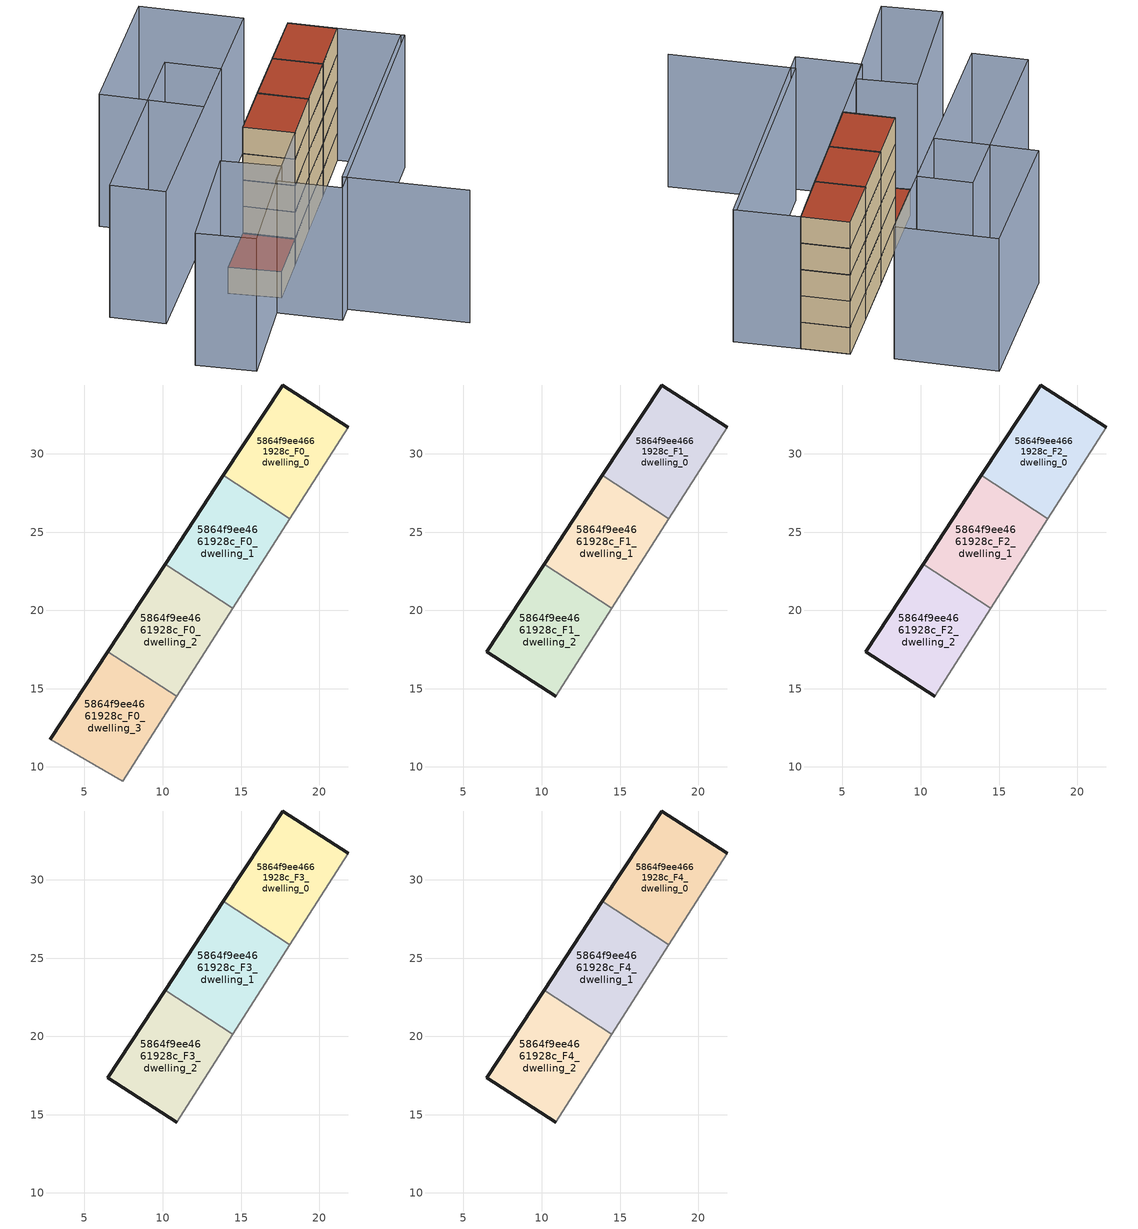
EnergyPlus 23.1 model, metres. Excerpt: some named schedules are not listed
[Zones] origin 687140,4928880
5864f9ee4661928c_F0_dwelling_0
 floor ground (EU_floor_Construction): 18.12,25.86 21.83,31.69 17.67,34.4 13.88,28.62 z0
 wall outside (EU_wall_Construction): 13.88,28.62 17.67,34.4 21.83,31.69 z0:3
 wall adiabatic (EU_wall_Construction): 21.83,31.69 18.12,25.86 z0:3
 wall to 5864f9ee4661928c_F0_dwelling_1 (EU_wall_Construction): 18.12,25.86 13.88,28.62 z0:3
5864f9ee4661928c_F0_dwelling_1
 floor ground (EU_floor_Construction): 14.48,20.14 18.12,25.86 13.88,28.62 10.16,22.95 z0
 wall outside (EU_wall_Construction): 10.16,22.95 13.88,28.62 z0:3
 wall adiabatic (EU_wall_Construction): 18.12,25.86 14.48,20.14 z0:3
 wall to 5864f9ee4661928c_F0_dwelling_2 (EU_wall_Construction): 14.48,20.14 10.16,22.95 z0:3
5864f9ee4661928c_F0_dwelling_2
 floor ground (EU_floor_Construction): 10.9,14.52 14.48,20.14 10.16,22.95 6.5,17.37 z0
 wall outside (EU_wall_Construction): 6.5,17.37 10.16,22.95 z0:3
 wall adiabatic (EU_wall_Construction): 14.48,20.14 10.9,14.52 z0:3
 wall to 5864f9ee4661928c_F0_dwelling_3 (EU_wall_Construction): 10.9,14.52 6.5,17.37 z0:3
5864f9ee4661928c_F0_dwelling_3
 floor ground (EU_floor_Construction): 7.44,9.1 10.9,14.52 6.5,17.37 2.83,11.77 z0
 wall outside (EU_wall_Construction): 2.83,11.77 6.5,17.37 z0:3
 wall adiabatic (EU_wall_Construction): 10.9,14.52 7.44,9.1 2.83,11.77 z0:3
 roof outside (EU_roof_Construction): 10.9,14.52 7.44,9.1 2.83,11.77 6.5,17.37 z3
5864f9ee4661928c_F1_dwelling_0
 floor to 5864f9ee4661928c_F0_dwelling_0 (EU_floor_Construction): 18.12,25.86 21.83,31.69 17.67,34.4 13.88,28.62 z3
 wall outside (EU_wall_Construction): 13.88,28.62 17.67,34.4 21.83,31.69 z3:6
 wall adiabatic (EU_wall_Construction): 21.83,31.69 18.12,25.86 z3:6
 wall to 5864f9ee4661928c_F1_dwelling_1 (EU_wall_Construction): 18.12,25.86 13.88,28.62 z3:6
5864f9ee4661928c_F1_dwelling_1
 floor to 5864f9ee4661928c_F0_dwelling_1 (EU_floor_Construction): 14.48,20.14 18.12,25.86 13.88,28.62 10.16,22.95 z3
 wall outside (EU_wall_Construction): 10.16,22.95 13.88,28.62 z3:6
 wall adiabatic (EU_wall_Construction): 18.12,25.86 14.48,20.14 z3:6
 wall to 5864f9ee4661928c_F1_dwelling_2 (EU_wall_Construction): 14.48,20.14 10.16,22.95 z3:6
5864f9ee4661928c_F1_dwelling_2
 floor to 5864f9ee4661928c_F0_dwelling_2 (EU_floor_Construction): 10.9,14.52 14.48,20.14 10.16,22.95 6.5,17.37 z3
 wall outside (EU_wall_Construction): 10.9,14.52 6.5,17.37 10.16,22.95 z3:6
 wall adiabatic (EU_wall_Construction): 14.48,20.14 10.9,14.52 z3:6
5864f9ee4661928c_F2_dwelling_0
 floor to 5864f9ee4661928c_F1_dwelling_0 (EU_floor_Construction): 18.12,25.86 21.83,31.69 17.67,34.4 13.88,28.62 z6
 wall outside (EU_wall_Construction): 13.88,28.62 17.67,34.4 21.83,31.69 z6:9
 wall adiabatic (EU_wall_Construction): 21.83,31.69 18.12,25.86 z6:9
 wall to 5864f9ee4661928c_F2_dwelling_1 (EU_wall_Construction): 18.12,25.86 13.88,28.62 z6:9
5864f9ee4661928c_F2_dwelling_1
 floor to 5864f9ee4661928c_F1_dwelling_1 (EU_floor_Construction): 14.48,20.14 18.12,25.86 13.88,28.62 10.16,22.95 z6
 wall outside (EU_wall_Construction): 10.16,22.95 13.88,28.62 z6:9
 wall adiabatic (EU_wall_Construction): 18.12,25.86 14.48,20.14 z6:9
 wall to 5864f9ee4661928c_F2_dwelling_2 (EU_wall_Construction): 14.48,20.14 10.16,22.95 z6:9
5864f9ee4661928c_F2_dwelling_2
 floor to 5864f9ee4661928c_F1_dwelling_2 (EU_floor_Construction): 10.9,14.52 14.48,20.14 10.16,22.95 6.5,17.37 z6
 wall outside (EU_wall_Construction): 10.9,14.52 6.5,17.37 10.16,22.95 z6:9
 wall adiabatic (EU_wall_Construction): 14.48,20.14 10.9,14.52 z6:9
5864f9ee4661928c_F3_dwelling_0
 floor to 5864f9ee4661928c_F2_dwelling_0 (EU_floor_Construction): 18.12,25.86 21.83,31.69 17.67,34.4 13.88,28.62 z9
 wall outside (EU_wall_Construction): 13.88,28.62 17.67,34.4 21.83,31.69 z9:12
 wall adiabatic (EU_wall_Construction): 21.83,31.69 18.12,25.86 z9:12
 wall to 5864f9ee4661928c_F3_dwelling_1 (EU_wall_Construction): 18.12,25.86 13.88,28.62 z9:12
5864f9ee4661928c_F3_dwelling_1
 floor to 5864f9ee4661928c_F2_dwelling_1 (EU_floor_Construction): 14.48,20.14 18.12,25.86 13.88,28.62 10.16,22.95 z9
 wall outside (EU_wall_Construction): 10.16,22.95 13.88,28.62 z9:12
 wall adiabatic (EU_wall_Construction): 18.12,25.86 14.48,20.14 z9:12
 wall to 5864f9ee4661928c_F3_dwelling_2 (EU_wall_Construction): 14.48,20.14 10.16,22.95 z9:12
5864f9ee4661928c_F3_dwelling_2
 floor to 5864f9ee4661928c_F2_dwelling_2 (EU_floor_Construction): 10.9,14.52 14.48,20.14 10.16,22.95 6.5,17.37 z9
 wall outside (EU_wall_Construction): 10.9,14.52 6.5,17.37 10.16,22.95 z9:12
 wall adiabatic (EU_wall_Construction): 14.48,20.14 10.9,14.52 z9:12
5864f9ee4661928c_F4_dwelling_0
 floor to 5864f9ee4661928c_F3_dwelling_0 (EU_floor_Construction): 18.12,25.86 21.83,31.69 17.67,34.4 13.88,28.62 z12
 wall outside (EU_wall_Construction): 13.88,28.62 17.67,34.4 21.83,31.69 z12:15
 wall adiabatic (EU_wall_Construction): 21.83,31.69 18.12,25.86 z12:15
 wall to 5864f9ee4661928c_F4_dwelling_1 (EU_wall_Construction): 18.12,25.86 13.88,28.62 z12:15
 roof outside (EU_roof_Construction): 21.83,31.69 18.12,25.86 13.88,28.62 17.67,34.4 z15
5864f9ee4661928c_F4_dwelling_1
 floor to 5864f9ee4661928c_F3_dwelling_1 (EU_floor_Construction): 14.48,20.14 18.12,25.86 13.88,28.62 10.16,22.95 z12
 wall outside (EU_wall_Construction): 10.16,22.95 13.88,28.62 z12:15
 wall adiabatic (EU_wall_Construction): 18.12,25.86 14.48,20.14 z12:15
 wall to 5864f9ee4661928c_F4_dwelling_2 (EU_wall_Construction): 14.48,20.14 10.16,22.95 z12:15
 roof outside (EU_roof_Construction): 18.12,25.86 14.48,20.14 10.16,22.95 13.88,28.62 z15
5864f9ee4661928c_F4_dwelling_2
 floor to 5864f9ee4661928c_F3_dwelling_2 (EU_floor_Construction): 10.9,14.52 14.48,20.14 10.16,22.95 6.5,17.37 z12
 wall outside (EU_wall_Construction): 10.9,14.52 6.5,17.37 10.16,22.95 z12:15
 wall adiabatic (EU_wall_Construction): 14.48,20.14 10.9,14.52 z12:15
 roof outside (EU_roof_Construction): 14.48,20.14 10.9,14.52 6.5,17.37 10.16,22.95 z15
shading: 22.92,-1.73 12.27,5.13 / 12.27,5.13 27.15,28.24 / 5.9,6.68 21.83,31.69 / 21.83,31.69 27.47,28.1 / 27.47,28.1 11.54,3.09 / 11.54,3.09 5.9,6.68 / 13.96,36.69 4.39,22.37 / 4.39,22.37 -4.32,28.19 / -4.32,28.19 5.25,42.51 / 5.25,42.51 13.96,36.69 / 7.44,9.1 0.26,-2.99 / 0.26,-2.99 -4.97,0.12 / -4.97,0.12 2.22,12.21 / 2.22,12.21 7.44,9.1 / 8.48,28.49 -4.84,8.53 / -4.84,8.53 -9.5,11.64 / -9.5,11.64 3.82,31.6 / 3.82,31.6 8.48,28.49 z0:15
[Building]
EU S2 Campaign: North Axis=0; Terrain=City; Solar Distribution=FullExterior
[Site:Location]
Bologna: Latitude=44.5; Longitude=11.25; Time Zone=1; Elevation=37
[SizingPeriod:WeatherFileDays]
AnnualSizingPeriod: Begin Month=1; Begin Day of Month=1; End Month=12; End Day of Month=31; Day of Week for Start Day=Monday; Use Weather File Daylight Saving Period=No; Use Weather File Rain and Snow Indicators=No
[MATERIAL]
EU_InternalMass_Material: Roughness=MediumRough; Thickness=0.1; Conductivity=1; Density=1800; Specific Heat=900; Thermal Absorptance=0.9; Solar Absorptance=0.7; Visible Absorptance=0.7
[MATERIAL:NOMASS] Roughness=MediumRough; Thermal Absorptance=0.9; Solar Absorptance=0.7; Visible Absorptance=0.7
Name | Thermal Resistance
EU_wall_NoMass | 0.905828
EU_roof_NoMass | 0.37593
EU_floor_NoMass | 0.67114
[CONSTRUCTION]
EU_wall_Construction: EU_wall_NoMass
EU_roof_Construction: EU_roof_NoMass
EU_floor_Construction: EU_floor_NoMass
EU_InternalMass_Construction: EU_InternalMass_Material
[ZONE] Type=1; Multiplier=1; Ceiling Height=autocalculate; Floor Area=autocalculate; Part of Total Floor Area=Yes
Name | Volume
5864f9ee4661928c_F0_dwelling_0 | 103.966
5864f9ee4661928c_F1_dwelling_0; 5864f9ee4661928c_F2_dwelling_0; 5864f9ee4661928c_F3_dwelling_0; 5864f9ee4661928c_F4_dwelling_0 | 103.967
5864f9ee4661928c_F0_dwelling_1 | 103.988
5864f9ee4661928c_F1_dwelling_1; 5864f9ee4661928c_F2_dwelling_1; 5864f9ee4661928c_F3_dwelling_1; 5864f9ee4661928c_F4_dwelling_1 | 103.986
5864f9ee4661928c_F0_dwelling_2; 5864f9ee4661928c_F1_dwelling_2; 5864f9ee4661928c_F2_dwelling_2; 5864f9ee4661928c_F3_dwelling_2; 5864f9ee4661928c_F4_dwelling_2 | 103.97
5864f9ee4661928c_F0_dwelling_3 | 103.974
[INTERNALMASS] Construction=EU_InternalMass_Construction
Name | Zone or ZoneList | Surface Area
5864f9ee4661928c_F0_dwelling_0_EU_InternalMass | 5864f9ee4661928c_F0_dwelling_0 | 34.6557
5864f9ee4661928c_F0_dwelling_1_EU_InternalMass | 5864f9ee4661928c_F0_dwelling_1 | 34.6622
5864f9ee4661928c_F0_dwelling_2_EU_InternalMass | 5864f9ee4661928c_F0_dwelling_2 | 34.6566
5864f9ee4661928c_F0_dwelling_3_EU_InternalMass | 5864f9ee4661928c_F0_dwelling_3 | 34.6577
5864f9ee4661928c_F1_dwelling_0_EU_InternalMass | 5864f9ee4661928c_F1_dwelling_0 | 46.2104
5864f9ee4661928c_F1_dwelling_1_EU_InternalMass | 5864f9ee4661928c_F1_dwelling_1 | 46.216
5864f9ee4661928c_F1_dwelling_2_EU_InternalMass | 5864f9ee4661928c_F1_dwelling_2 | 46.2156
5864f9ee4661928c_F2_dwelling_0_EU_InternalMass | 5864f9ee4661928c_F2_dwelling_0 | 46.2104
5864f9ee4661928c_F2_dwelling_1_EU_InternalMass | 5864f9ee4661928c_F2_dwelling_1 | 46.216
5864f9ee4661928c_F2_dwelling_2_EU_InternalMass | 5864f9ee4661928c_F2_dwelling_2 | 46.2156
5864f9ee4661928c_F3_dwelling_0_EU_InternalMass | 5864f9ee4661928c_F3_dwelling_0 | 46.2104
5864f9ee4661928c_F3_dwelling_1_EU_InternalMass | 5864f9ee4661928c_F3_dwelling_1 | 46.216
5864f9ee4661928c_F3_dwelling_2_EU_InternalMass | 5864f9ee4661928c_F3_dwelling_2 | 46.2156
5864f9ee4661928c_F4_dwelling_0_EU_InternalMass | 5864f9ee4661928c_F4_dwelling_0 | 46.2104
5864f9ee4661928c_F4_dwelling_1_EU_InternalMass | 5864f9ee4661928c_F4_dwelling_1 | 46.216
5864f9ee4661928c_F4_dwelling_2_EU_InternalMass | 5864f9ee4661928c_F4_dwelling_2 | 46.2156
[OTHEREQUIPMENT] Fuel Type=Electricity; Design Level Calculation Method=Watts/Area; Power per Zone Floor Area=1; Fraction Latent=0; Fraction Radiant=0; Fraction Lost=0; Carbon Dioxide Generation Rate=0; EndUse Subcategory=EU_Step8_InternalGains
Name | Zone or ZoneList or Space or SpaceList | Schedule
EU_Step8_InternalGain_5864f9ee4661928c_F0_dwelling_0_f000 | 5864f9ee4661928c_F0_dwelling_0 | EU_Step8_GainSchedule_5864f9ee4661928c_F0_dwelling_0_f000
EU_Step8_InternalGain_5864f9ee4661928c_F0_dwelling_1_f000 | 5864f9ee4661928c_F0_dwelling_1 | EU_Step8_GainSchedule_5864f9ee4661928c_F0_dwelling_1_f000
EU_Step8_InternalGain_5864f9ee4661928c_F0_dwelling_2_f000 | 5864f9ee4661928c_F0_dwelling_2 | EU_Step8_GainSchedule_5864f9ee4661928c_F0_dwelling_2_f000
EU_Step8_InternalGain_5864f9ee4661928c_F0_dwelling_3_f000 | 5864f9ee4661928c_F0_dwelling_3 | EU_Step8_GainSchedule_5864f9ee4661928c_F0_dwelling_3_f000
EU_Step8_InternalGain_5864f9ee4661928c_F1_dwelling_0_f000 | 5864f9ee4661928c_F1_dwelling_0 | EU_Step8_GainSchedule_5864f9ee4661928c_F1_dwelling_0_f000
EU_Step8_InternalGain_5864f9ee4661928c_F1_dwelling_1_f000 | 5864f9ee4661928c_F1_dwelling_1 | EU_Step8_GainSchedule_5864f9ee4661928c_F1_dwelling_1_f000
EU_Step8_InternalGain_5864f9ee4661928c_F1_dwelling_2_f000 | 5864f9ee4661928c_F1_dwelling_2 | EU_Step8_GainSchedule_5864f9ee4661928c_F1_dwelling_2_f000
EU_Step8_InternalGain_5864f9ee4661928c_F2_dwelling_0_f000 | 5864f9ee4661928c_F2_dwelling_0 | EU_Step8_GainSchedule_5864f9ee4661928c_F2_dwelling_0_f000
EU_Step8_InternalGain_5864f9ee4661928c_F2_dwelling_1_f000 | 5864f9ee4661928c_F2_dwelling_1 | EU_Step8_GainSchedule_5864f9ee4661928c_F2_dwelling_1_f000
EU_Step8_InternalGain_5864f9ee4661928c_F2_dwelling_2_f000 | 5864f9ee4661928c_F2_dwelling_2 | EU_Step8_GainSchedule_5864f9ee4661928c_F2_dwelling_2_f000
EU_Step8_InternalGain_5864f9ee4661928c_F3_dwelling_0_f000 | 5864f9ee4661928c_F3_dwelling_0 | EU_Step8_GainSchedule_5864f9ee4661928c_F3_dwelling_0_f000
EU_Step8_InternalGain_5864f9ee4661928c_F3_dwelling_1_f000 | 5864f9ee4661928c_F3_dwelling_1 | EU_Step8_GainSchedule_5864f9ee4661928c_F3_dwelling_1_f000
EU_Step8_InternalGain_5864f9ee4661928c_F3_dwelling_2_f000 | 5864f9ee4661928c_F3_dwelling_2 | EU_Step8_GainSchedule_5864f9ee4661928c_F3_dwelling_2_f000
EU_Step8_InternalGain_5864f9ee4661928c_F4_dwelling_0_f000 | 5864f9ee4661928c_F4_dwelling_0 | EU_Step8_GainSchedule_5864f9ee4661928c_F4_dwelling_0_f000
EU_Step8_InternalGain_5864f9ee4661928c_F4_dwelling_1_f000 | 5864f9ee4661928c_F4_dwelling_1 | EU_Step8_GainSchedule_5864f9ee4661928c_F4_dwelling_1_f000
EU_Step8_InternalGain_5864f9ee4661928c_F4_dwelling_2_f000 | 5864f9ee4661928c_F4_dwelling_2 | EU_Step8_GainSchedule_5864f9ee4661928c_F4_dwelling_2_f000
[ZONEVENTILATION:DESIGNFLOWRATE] Schedule=EU_AlwaysOn; Design Flow Rate Calculation Method=AirChanges/Hour; Air Changes per Hour=0.73129; Ventilation Type=Natural; Fan Pressure Rise=0; Fan Total Efficiency=1; Constant Term Coefficient=1; Temperature Term Coefficient=0; Velocity Term Coefficient=0; Velocity Squared Term Coefficient=0; Minimum Indoor Temperature=-100; Maximum Indoor Temperature=100; Delta Temperature=-100; Minimum Outdoor Temperature=-100; Maximum Outdoor Temperature=100; Maximum Wind Speed=40
Name | Zone or ZoneList or Space or SpaceList
EU_ConstantAir_5864f9ee4661928c_F0_dwelling_0 | 5864f9ee4661928c_F0_dwelling_0
EU_ConstantAir_5864f9ee4661928c_F0_dwelling_1 | 5864f9ee4661928c_F0_dwelling_1
EU_ConstantAir_5864f9ee4661928c_F0_dwelling_2 | 5864f9ee4661928c_F0_dwelling_2
EU_ConstantAir_5864f9ee4661928c_F0_dwelling_3 | 5864f9ee4661928c_F0_dwelling_3
EU_ConstantAir_5864f9ee4661928c_F1_dwelling_0 | 5864f9ee4661928c_F1_dwelling_0
EU_ConstantAir_5864f9ee4661928c_F1_dwelling_1 | 5864f9ee4661928c_F1_dwelling_1
EU_ConstantAir_5864f9ee4661928c_F1_dwelling_2 | 5864f9ee4661928c_F1_dwelling_2
EU_ConstantAir_5864f9ee4661928c_F2_dwelling_0 | 5864f9ee4661928c_F2_dwelling_0
EU_ConstantAir_5864f9ee4661928c_F2_dwelling_1 | 5864f9ee4661928c_F2_dwelling_1
EU_ConstantAir_5864f9ee4661928c_F2_dwelling_2 | 5864f9ee4661928c_F2_dwelling_2
EU_ConstantAir_5864f9ee4661928c_F3_dwelling_0 | 5864f9ee4661928c_F3_dwelling_0
EU_ConstantAir_5864f9ee4661928c_F3_dwelling_1 | 5864f9ee4661928c_F3_dwelling_1
EU_ConstantAir_5864f9ee4661928c_F3_dwelling_2 | 5864f9ee4661928c_F3_dwelling_2
EU_ConstantAir_5864f9ee4661928c_F4_dwelling_0 | 5864f9ee4661928c_F4_dwelling_0
EU_ConstantAir_5864f9ee4661928c_F4_dwelling_1 | 5864f9ee4661928c_F4_dwelling_1
EU_ConstantAir_5864f9ee4661928c_F4_dwelling_2 | 5864f9ee4661928c_F4_dwelling_2
[HVACTEMPLATE:THERMOSTAT] Constant Heating Setpoint=20; Constant Cooling Setpoint=50
EU_HeatOnly_5864f9ee4661928c_F0_dwelling_0; EU_HeatOnly_5864f9ee4661928c_F0_dwelling_1; EU_HeatOnly_5864f9ee4661928c_F0_dwelling_2; EU_HeatOnly_5864f9ee4661928c_F0_dwelling_3; EU_HeatOnly_5864f9ee4661928c_F1_dwelling_0; EU_HeatOnly_5864f9ee4661928c_F1_dwelling_1; EU_HeatOnly_5864f9ee4661928c_F1_dwelling_2; EU_HeatOnly_5864f9ee4661928c_F2_dwelling_0; EU_HeatOnly_5864f9ee4661928c_F2_dwelling_1; EU_HeatOnly_5864f9ee4661928c_F2_dwelling_2; EU_HeatOnly_5864f9ee4661928c_F3_dwelling_0; EU_HeatOnly_5864f9ee4661928c_F3_dwelling_1; EU_HeatOnly_5864f9ee4661928c_F3_dwelling_2; EU_HeatOnly_5864f9ee4661928c_F4_dwelling_0; EU_HeatOnly_5864f9ee4661928c_F4_dwelling_1; EU_HeatOnly_5864f9ee4661928c_F4_dwelling_2
[HVACTEMPLATE:ZONE:IDEALLOADSAIRSYSTEM] System Availability Schedule=EU_AlwaysOn; Maximum Heating Supply Air Temperature=50; Minimum Cooling Supply Air Temperature=13; Maximum Heating Supply Air Humidity Ratio=0.0156; Minimum Cooling Supply Air Humidity Ratio=0.0077; Heating Limit=NoLimit; Cooling Limit=NoLimit; Heating Availability Schedule=EU_AlwaysOn; Cooling Availability Schedule=EU_CoolingOff; Dehumidification Control Type=ConstantSensibleHeatRatio; Cooling Sensible Heat Ratio=0.7; Dehumidification Setpoint=60; Humidification Control Type=None; Humidification Setpoint=30; Outdoor Air Method=None; Outdoor Air Flow Rate per Person=0.00944; Outdoor Air Flow Rate per Zone Floor Area=0; Outdoor Air Flow Rate per Zone=0; Demand Controlled Ventilation Type=None; Outdoor Air Economizer Type=NoEconomizer; Heat Recovery Type=None; Sensible Heat Recovery Effectiveness=0.7; Latent Heat Recovery Effectiveness=0.65
Name | Template Thermostat
5864f9ee4661928c_F0_dwelling_0 | EU_HeatOnly_5864f9ee4661928c_F0_dwelling_0
5864f9ee4661928c_F0_dwelling_1 | EU_HeatOnly_5864f9ee4661928c_F0_dwelling_1
5864f9ee4661928c_F0_dwelling_2 | EU_HeatOnly_5864f9ee4661928c_F0_dwelling_2
5864f9ee4661928c_F0_dwelling_3 | EU_HeatOnly_5864f9ee4661928c_F0_dwelling_3
5864f9ee4661928c_F1_dwelling_0 | EU_HeatOnly_5864f9ee4661928c_F1_dwelling_0
5864f9ee4661928c_F1_dwelling_1 | EU_HeatOnly_5864f9ee4661928c_F1_dwelling_1
5864f9ee4661928c_F1_dwelling_2 | EU_HeatOnly_5864f9ee4661928c_F1_dwelling_2
5864f9ee4661928c_F2_dwelling_0 | EU_HeatOnly_5864f9ee4661928c_F2_dwelling_0
5864f9ee4661928c_F2_dwelling_1 | EU_HeatOnly_5864f9ee4661928c_F2_dwelling_1
5864f9ee4661928c_F2_dwelling_2 | EU_HeatOnly_5864f9ee4661928c_F2_dwelling_2
5864f9ee4661928c_F3_dwelling_0 | EU_HeatOnly_5864f9ee4661928c_F3_dwelling_0
5864f9ee4661928c_F3_dwelling_1 | EU_HeatOnly_5864f9ee4661928c_F3_dwelling_1
5864f9ee4661928c_F3_dwelling_2 | EU_HeatOnly_5864f9ee4661928c_F3_dwelling_2
5864f9ee4661928c_F4_dwelling_0 | EU_HeatOnly_5864f9ee4661928c_F4_dwelling_0
5864f9ee4661928c_F4_dwelling_1 | EU_HeatOnly_5864f9ee4661928c_F4_dwelling_1
5864f9ee4661928c_F4_dwelling_2 | EU_HeatOnly_5864f9ee4661928c_F4_dwelling_2
[SIZING:ZONE] Zone Cooling Design Supply Air Temperature Input Method=SupplyAirTemperature; Zone Cooling Design Supply Air Temperature=13; Zone Heating Design Supply Air Temperature Input Method=SupplyAirTemperature; Zone Heating Design Supply Air Temperature=50; Zone Cooling Design Supply Air Humidity Ratio=0.008; Zone Heating Design Supply Air Humidity Ratio=0.008; Cooling Design Air Flow Method=DesignDay; Cooling Design Air Flow Rate=0; Cooling Minimum Air Flow per Zone Floor Area=0.000762; Cooling Minimum Air Flow=0; Cooling Minimum Air Flow Fraction=0.2; Heating Design Air Flow Method=DesignDay; Heating Design Air Flow Rate=0; Heating Maximum Air Flow per Zone Floor Area=0.002032; Heating Maximum Air Flow=0.141576; Heating Maximum Air Flow Fraction=0.3; Account for Dedicated Outdoor Air System=No; Dedicated Outdoor Air System Control Strategy=NeutralSupplyAir; Dedicated Outdoor Air Low Setpoint Temperature for Design=autosize; Dedicated Outdoor Air High Setpoint Temperature for Design=autosize; Zone Load Sizing Method=Sensible Load Only No Latent Load; Zone Latent Cooling Design Supply Air Humidity Ratio Input Method=HumidityRatioDifference; Zone Cooling Design Supply Air Humidity Ratio Difference=0.005; Zone Latent Heating Design Supply Air Humidity Ratio Input Method=HumidityRatioDifference; Zone Humidification Design Supply Air Humidity Ratio Difference=0.005
5864f9ee4661928c_F0_dwelling_0; 5864f9ee4661928c_F0_dwelling_1; 5864f9ee4661928c_F0_dwelling_2; 5864f9ee4661928c_F0_dwelling_3; 5864f9ee4661928c_F1_dwelling_0
